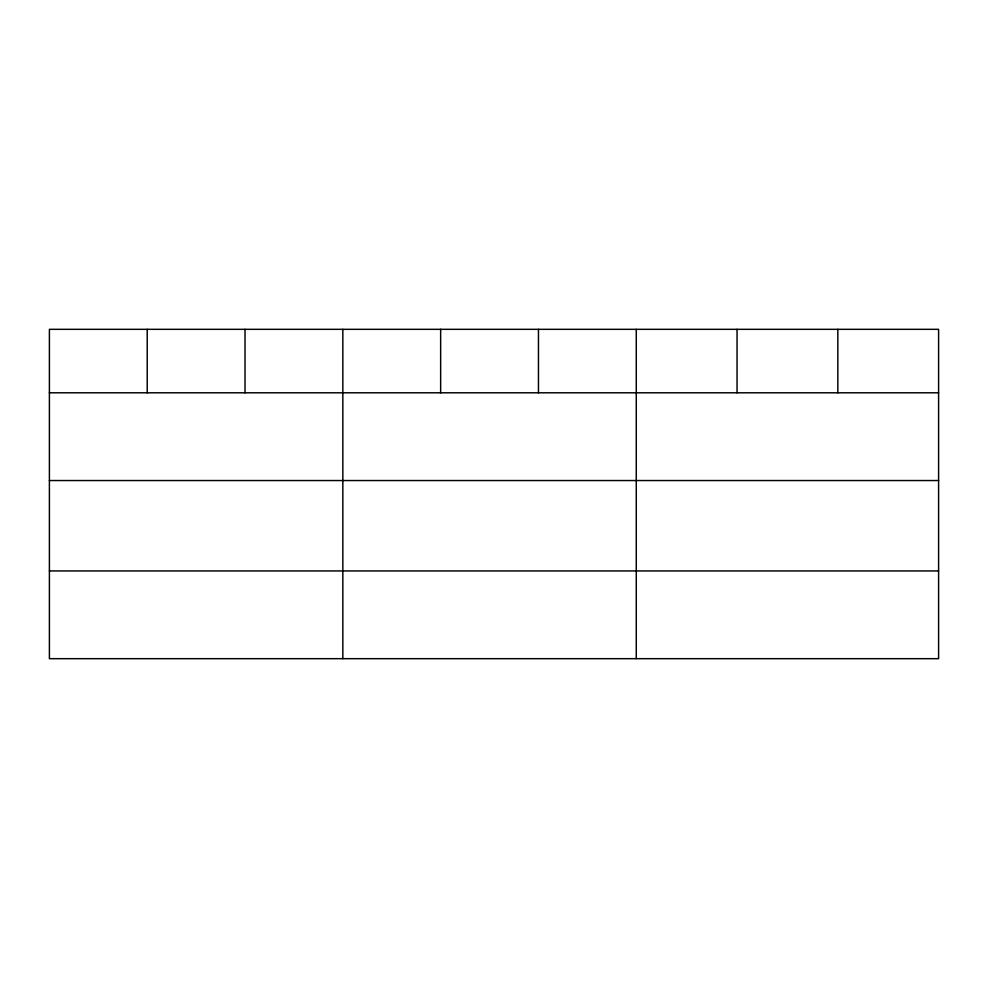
<?xml version="1.0" encoding="UTF-8"?>
<svg xmlns="http://www.w3.org/2000/svg" width="988" height="988" viewBox="0 0 988 988"><rect width="100%" height="100%" fill="white"/><g stroke="black" fill="none" stroke-linecap="round" stroke-linejoin="round"><path stroke-width="1.48" d="M938.6 480.539L938.6 329.325L49.4 329.325L49.4 658.675L938.6 658.675L938.6 480.539L49.4 480.539M49.4 392.804L938.6 392.804M49.4 570.941L938.6 570.941M837.824 329.325L837.824 392.804M737.048 329.325L737.048 392.804M636.272 329.325L636.272 658.675M538.46 329.325L538.46 392.804M440.648 329.325L440.648 392.804M342.836 329.325L342.836 658.675M245.024 329.325L245.024 392.804M147.212 329.325L147.212 392.804"/></g></svg>
